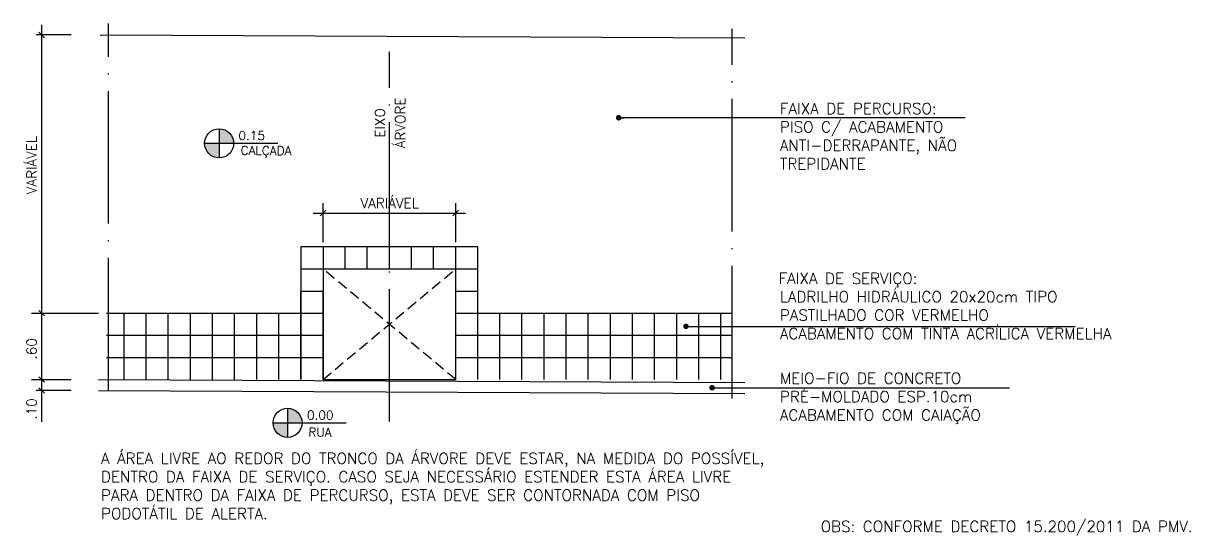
# Model space of a CAD drawing. Extents: x -1057 to 3416, y -340 to 4111.
# Drawn here: x 1059.2 to 1164.8, y 295 to 341.4 of the extents above; entities that cross this region are included whole.
import ezdxf

# ---------------------------------------------------------------- set-up
doc = ezdxf.new("R2010")
doc.units = 0
doc.header["$LTSCALE"] = 50
for name, pattern in [('ACAD_ISO04W100', [30, 24, -3, 0, -3]), ('CONTINU', [0]), ('HIDDEN', [9.525, 6.35, -3.175])]:
    doc.linetypes.add(name, pattern=pattern)
doc.layers.add('0.1', color=8, linetype='Continuous', lineweight=13)
for name, color, linetype in [('Cotas', 9, 'Continuous'), ('medir projeto', 6, 'Continuous'), ('pena 0.09', 8, 'Continuous'), ('pena 0.1', 1, 'Continuous'), ('pena 0.2', 2, 'Continuous'), ('pena 0.5', 5, 'Continuous'), ('Texto 1', 7, 'Continuous')]:
    doc.layers.add(name, color=color, linetype=linetype)
doc.styles.add('80X50', font='romans.shx')
doc.styles.add('ROMANS', font='romans')
doc.dimstyles.new('[m] 1-50', dxfattribs={"dimscale": 50, "dimtxt": 0.0018, "dimasz": 0.001, "dimexe": 0.001, "dimexo": 0.0018, "dimgap": 0.0005, "dimtad": 0, "dimzin": 4, "dimdsep": 46, "dimtxsty": 'ROMANS', "dimblk1": 'OBLIQUE', "dimblk2": 'OBLIQUE', "dimsah": 1, "dimcen": 0.001, "dimdle": 0.0018, "dimclrd": 256, "dimclre": 256, "dimclrt": 2, "dimadec": 0, "dimazin": 0, "dimtfac": 1, "dimtofl": 0, "dimtmove": 0, "dimatfit": 3, "dimldrblk": 'DOT', "dimfxl": 1, "dimtvp": 1, "dimtolj": 1, "dimtzin": 0, "dimarcsym": 0})

# ---------------------------------------------------------------- blocks, each defined once
blk = doc.blocks.new('_OBLIQUE')
at = {"color": 0, "linetype": 'ByBlock'}
blk.add_line((-0.5, -0.5), (0.5, 0.5), dxfattribs=at)
blk = doc.blocks.new('_DOT')
at = {"color": 0, "linetype": 'ByBlock'}
blk.add_line((-0.5, 0), (-1, 0), dxfattribs=at)
at = {"color": 0, "linetype": 'ByBlock', "const_width": 0.5}
blk.add_lwpolyline([(-0.25, 0, 1), (0.25, 0, 1)], format="xyb", close=True, dxfattribs=at)

msp = doc.modelspace()

# ---------------------------------------------------------------- hatches: boundary and pattern name
at = {"layer": 'medir projeto', "linetype": 'CONTINU', "lineweight": -2}
h = msp.add_hatch(color=7, dxfattribs=at)
h.dxf.hatch_style = 1
h.paths.add_polyline_path([(1078.203, 330.497, 0.4142136), (1076.888, 331.812), (1076.888, 330.497)])
h.paths.add_polyline_path([(1076.888, 330.497), (1075.574, 330.497, 0.4142136), (1076.888, 329.182)])
h = msp.add_hatch(color=7, dxfattribs=at)
h.dxf.hatch_style = 1
h.paths.add_polyline_path([(1084.398, 305.198, 0.4142136), (1083.083, 306.513), (1083.083, 305.198)])
h.paths.add_polyline_path([(1083.083, 305.198), (1081.768, 305.198, 0.4142136), (1083.083, 303.883)])

# ---------------------------------------------------------------- linework, layer by layer
at = {"layer": 'Cotas', "color": 7}
for p, q in [((1060.829, 341.205), (1060.829, 305.283)), ((1063.518, 340.305), (1060.329, 340.305)), ((1085.386, 324.181), (1099.186, 324.181)), ((1086.286, 321.564), (1086.286, 325.081)), ((1098.286, 321.564), (1098.286, 325.081)), ((1059.929, 315.126), (1065.969, 315.126)), ((1059.929, 309.126), (1063.518, 309.126)), ((1063.518, 308.126), (1060.329, 308.126))]:
    msp.add_line(p, q, dxfattribs=at)
at = {"layer": 'medir projeto', "color": 7, "linetype": 'CONTINU', "lineweight": -2}
for p, q in [((1076.888, 331.812), (1076.888, 329.182)), ((1075.574, 330.497), (1078.203, 330.497)), ((1078.203, 330.497), (1082.19, 330.497)), ((1083.083, 306.513), (1083.083, 303.883)), ((1081.768, 305.198), (1084.398, 305.198)), ((1084.398, 305.198), (1088.385, 305.198))]:
    msp.add_line(p, q, dxfattribs=at)
at = {"layer": 'medir projeto', "color": 7, "linetype": 'HIDDEN', "lineweight": -2, "ltscale": 0.003}
for p, q in [((1086.286, 309.126), (1098.286, 319.126)), ((1098.286, 309.126), (1086.286, 319.126))]:
    msp.add_line(p, q, dxfattribs=at)
at = {"layer": 'medir projeto', "color": 7, "linetype": 'CONTINU', "lineweight": -2}
for centre in [(1076.888, 330.497), (1083.083, 305.198)]:
    msp.add_circle(centre, 1.315, dxfattribs=at)
at = {"layer": 'pena 0.09', "linetype": 'ACAD_ISO04W100', "ltscale": 0.01}
for p, q in [((1066.869, 308.126), (1066.869, 341.352)), ((1123.296, 307.408), (1123.296, 340.847))]:
    msp.add_line(p, q, dxfattribs=at)
at = {"layer": 'pena 0.09', "color": 5, "linetype": 'ACAD_ISO04W100', "ltscale": 0.01}
msp.add_line((1092.286, 305.308), (1092.286, 338.759), dxfattribs=at)
at = {"layer": 'pena 0.1', "color": 1}
for p, q in [((1086.286, 321.126), (1086.286, 309.126)), ((1088.286, 319.126), (1088.286, 321.126)), ((1090.286, 319.126), (1090.286, 321.126)), ((1092.286, 319.126), (1092.286, 321.126)), ((1094.286, 319.126), (1094.286, 321.126)), ((1096.286, 319.126), (1096.286, 321.126)), ((1084.286, 319.126), (1100.286, 319.126)), ((1084.286, 309.126), (1084.286, 317.126)), ((1084.286, 317.126), (1086.286, 317.126)), ((1086.286, 309.126), (1086.286, 317.126)), ((1098.286, 309.126), (1098.286, 317.126)), ((1098.286, 317.126), (1100.286, 317.105)), ((1100.286, 309.126), (1100.286, 317.126)), ((1066.689, 315.126), (1086.286, 315.126)), ((1068.286, 309.126), (1068.286, 315.126)), ((1070.286, 309.126), (1070.286, 315.126)), ((1072.286, 309.126), (1072.286, 315.126)), ((1074.286, 309.126), (1074.286, 315.126)), ((1076.286, 309.126), (1076.286, 315.126)), ((1078.286, 309.126), (1078.286, 315.126)), ((1080.286, 309.126), (1080.286, 315.126)), ((1082.286, 309.126), (1082.286, 315.126)), ((1098.286, 315.126), (1123.296, 315.126)), ((1102.286, 309.126), (1102.286, 315.126)), ((1104.286, 309.126), (1104.286, 315.126)), ((1106.286, 309.126), (1106.286, 315.126)), ((1108.286, 309.126), (1108.286, 315.126)), ((1110.286, 309.126), (1110.286, 315.126)), ((1112.286, 309.126), (1112.286, 315.126)), ((1114.286, 309.126), (1114.286, 315.126)), ((1116.286, 309.126), (1116.286, 315.126)), ((1118.286, 309.126), (1118.286, 315.126)), ((1120.286, 309.126), (1120.286, 315.126)), ((1122.286, 309.126), (1122.286, 315.126)), ((1066.689, 313.126), (1086.286, 313.126)), ((1098.286, 313.126), (1123.296, 313.126)), ((1066.689, 311.126), (1086.286, 311.126)), ((1098.286, 311.126), (1123.296, 311.126))]:
    msp.add_line(p, q, dxfattribs=at)
for points in [[(1100.286, 309.126), (1100.286, 321.126), (1084.286, 321.126), (1084.286, 309.126)], [(1086.286, 309.126), (1098.286, 309.126), (1098.286, 321.126)]]:
    msp.add_lwpolyline(points, dxfattribs=at)
at = {"layer": 'pena 0.2', "color": 7}
for p, q in [((1065.969, 309.126), (1124.445, 308.859)), ((1065.969, 308.126), (1124.445, 307.859))]:
    msp.add_line(p, q, dxfattribs=at)
at = {"layer": 'pena 0.5', "color": 5}
msp.add_line((1066.136, 340.305), (1124.445, 340.038), dxfattribs=at)

# ---------------------------------------------------------------- block references
at = {"layer": 'Cotas', "color": 7, "xscale": 0.5, "yscale": 0.5, "zscale": 0.5}
for p, rotation in [((1060.829, 340.305), 90), ((1086.286, 324.181), 180), ((1098.286, 324.181), 180), ((1060.829, 315.126), 270), ((1060.829, 315.126), 90), ((1060.829, 309.126), 90), ((1060.829, 309.126), 270), ((1060.829, 308.126), 270)]:
    msp.add_blockref('_OBLIQUE', p, dxfattribs=dict(at, rotation=rotation))
for p in [(1086.286, 324.181), (1098.286, 324.181)]:
    msp.add_blockref('_OBLIQUE', p, dxfattribs=at)
at = {"layer": 'pena 0.09', "xscale": 0.5, "yscale": 0.5, "zscale": 0.5, "rotation": 180}
for p in [(1113.033, 332.806), (1119.116, 313.933), (1121.479, 308.377)]:
    msp.add_blockref('_DOT', p, dxfattribs=at)

# ---------------------------------------------------------------- texts
at = {"layer": '0.1', "color": 7, "style": '80X50'}
for s, p in [('0.15', (1078.637, 330.808)), ('0.00', (1084.832, 305.509))]:
    msp.add_text(s, height=0.8, rotation=359.71748, dxfattribs=at).set_placement(p)
at = {"layer": '0.1', "color": 7, "char_height": 0.8, "width": 5.2, "attachment_point": 1, "rotation": 359.71748, "style": '80X50'}
for s, insert in [('CALÇADA', (1078.836, 330.251)), ('RUA', (1084.974, 304.758))]:
    msp.add_mtext(s, dxfattribs=dict(at, insert=insert))
at = {"layer": 'Cotas', "color": 7, "char_height": 0.9, "attachment_point": 5, "rotation": 90, "style": 'ROMANS'}
for s, insert in [('\\A1;ÁRVORE', (1093.273, 332.341)), ('\\A1;EIXO', (1091.441, 332.341)), ('\\A1;VARIÁVEL', (1059.929, 328.523)), ('\\A1;.60', (1059.929, 311.899)), ('\\A1;.10', (1059.929, 306.455))]:
    msp.add_mtext(s, dxfattribs=dict(at, insert=insert))
at = {"layer": 'Cotas', "color": 7, "insert": (1092.32, 325.081), "char_height": 0.9, "attachment_point": 5, "style": 'ROMANS'}
msp.add_mtext('\\A1;VARIÁVEL', dxfattribs=at)
at = {"layer": 'Texto 1', "linetype": 'Continuous', "char_height": 1, "attachment_point": 1, "style": 'ROMANS'}
for s, insert, width in [('FAIXA DE PERCURSO:\\PPISO C/ ACABAMENTO ANTI-DERRAPANTE, NÃO TREPIDANTE', (1127.613, 334.139), 19.26183), ('\\A1;FAIXA DE SERVIÇO:', (1127.503, 318.768), 25.6757), ('LADRILHO HIDRÁULICO 20x20cm TIPO PASTILHADO COR VERMELHO\\PACABAMENTO COM TINTA ACRÍLICA VERMELHA', (1127.613, 317.114), 36.10841), ('MEIO-FIO DE CONCRETO\\PPRÉ-MOLDADO ESP.10cm\\PACABAMENTO COM CAIAÇÃO', (1127.613, 309.74), 33.08428), ('A ÁREA LIVRE AO REDOR DO TRONCO DA ÁRVORE DEVE ESTAR, NA MEDIDA DO POSSÍVEL, DENTRO DA FAIXA DE SERVIÇO. CASO SEJA NECESSÁRIO ESTENDER ESTA ÁREA LIVRE PARA DENTRO DA FAIXA DE PERCURSO, ESTA DEVE SER CONTORNADA COM PISO PODOTÁTIL DE ALERTA.', (1066.208, 302.487), 65.09176), ('OBS: CONFORME DECRETO 15.200/2011 DA PMV.', (1131.3, 296.324), 39.67815)]:
    msp.add_mtext(s, dxfattribs=dict(at, insert=insert, width=width))

# ---------------------------------------------------------------- leaders
at = {"layer": 'pena 0.09'}
for points in [[(1113.015, 332.817), (1144.387, 332.817)], [(1119.151, 313.929), (1154.326, 313.929)], [(1121.521, 308.357), (1148.385, 308.357)]]:
    msp.add_leader(points, dimstyle='[m] 1-50', dxfattribs=at)

doc.saveas('drawing.dxf')
